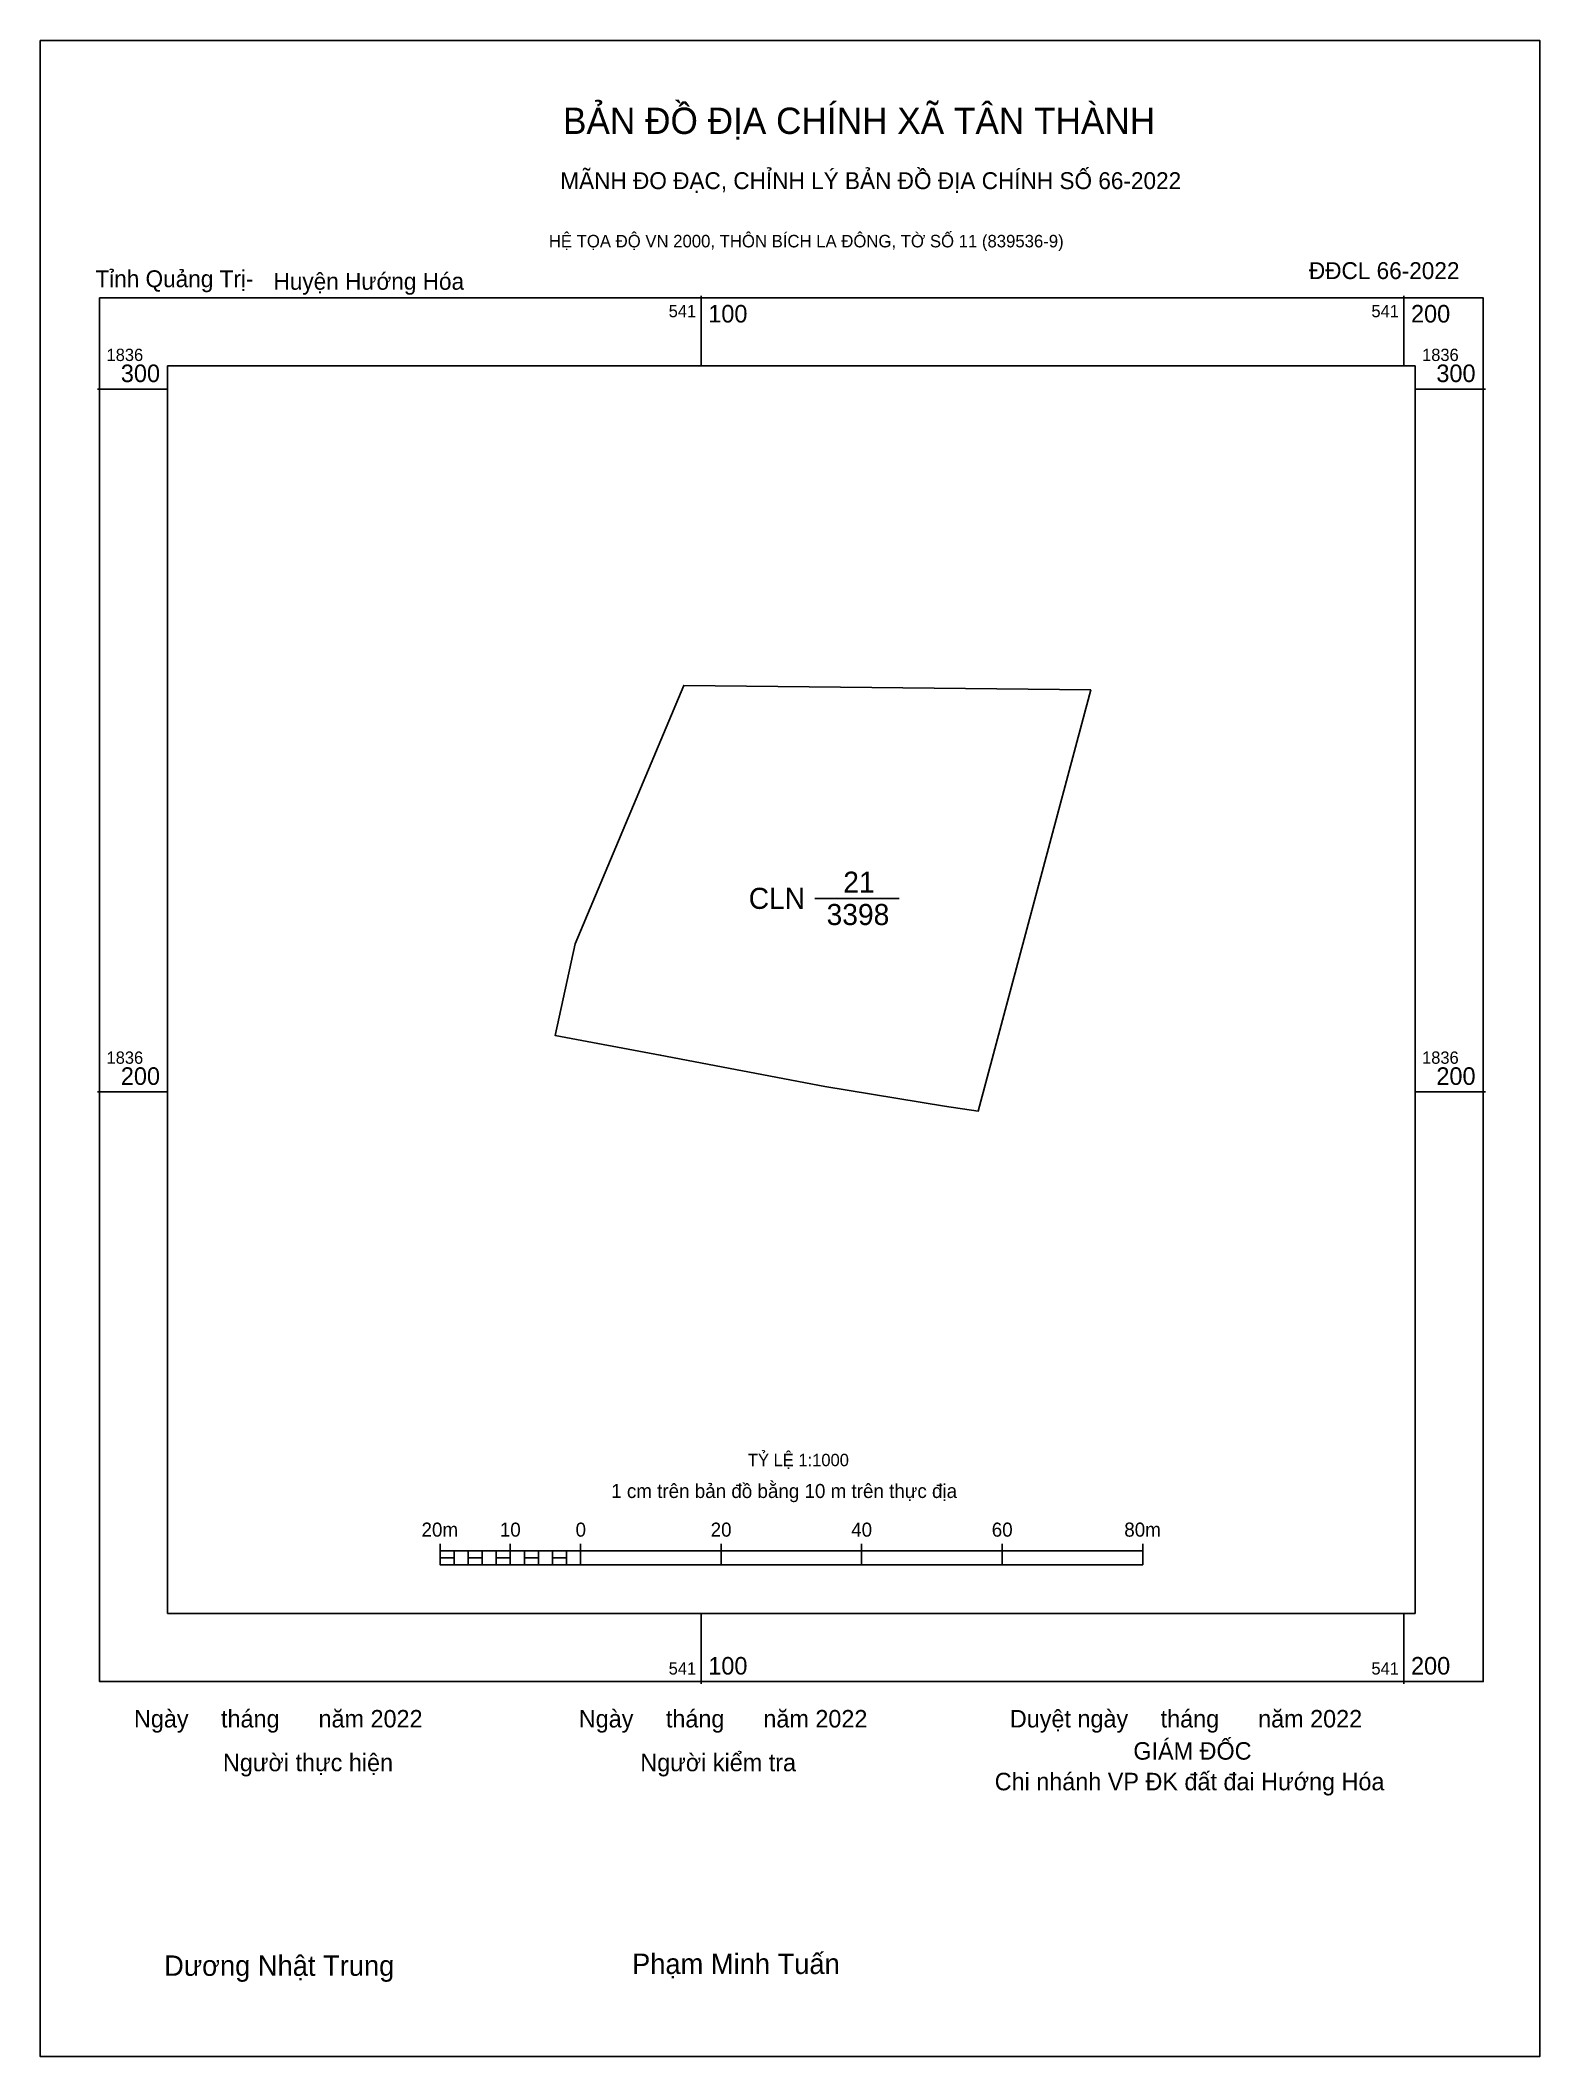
# Model space of a CAD drawing. Extents: x 541006 to 541219, y 1836063 to 1836350.
import ezdxf

# ---------------------------------------------------------------- set-up
doc = ezdxf.new("R2010")
doc.units = 0
for name, color, linetype in [('Level 10', 7, 'Continuous'), ('Level 13', 7, 'Continuous'), ('Level 15', 7, 'Continuous'), ('Level 27', 7, 'Continuous'), ('Level 54', 7, 'Continuous'), ('Level 6', 7, 'Continuous'), ('Level 62', 7, 'Continuous'), ('Level 63', 7, 'Continuous'), ('Level 9', 7, 'Continuous')]:
    doc.layers.add(name, color=color, linetype=linetype)

msp = doc.modelspace()

# ---------------------------------------------------------------- linework, layer by layer
at = {"layer": 'Level 10'}
msp.add_lwpolyline([(541082.07, 1836221.09), (541097.52, 1836257.83), (541155.43, 1836257.19), (541139.41, 1836197.26), (541134.63, 1836197.99), (541117.6, 1836200.79), (541094.16, 1836205.23), (541079.22, 1836208.02)], close=True, dxfattribs=at)
at = {"layer": 'Level 15'}
msp.add_lwpolyline([(541005.95, 1836349.63), (541219.31, 1836349.63), (541219.31, 1836062.72), (541005.95, 1836062.72)], close=True, dxfattribs=at)
at = {"layer": 'Level 27'}
for p, q in [((541097.52, 1836257.83), (541097.51, 1836257.83)), ((541097.52, 1836257.83), (541097.53, 1836257.83)), ((541082.07, 1836221.09), (541082.06, 1836221.09)), ((541079.22, 1836208.02), (541079.21, 1836208.02)), ((541139.41, 1836197.26), (541139.42, 1836197.26))]:
    msp.add_line(p, q, dxfattribs=at)
at = {"layer": 'Level 54'}
msp.add_line((541116.15, 1836227.54), (541128.15, 1836227.54), dxfattribs=at)
at = {"layer": 'Level 62'}
msp.add_lwpolyline([(541024.07, 1836303.29), (541201.58, 1836303.29), (541201.58, 1836125.78), (541024.07, 1836125.78)], close=True, dxfattribs=at)
at = {"layer": 'Level 63'}
for p, q in [((541100, 1836313.29), (541100, 1836303.29)), ((541200, 1836313.29), (541200, 1836303.29)), ((541014.07, 1836300), (541024.07, 1836300)), ((541201.58, 1836300), (541211.58, 1836300)), ((541014.07, 1836200), (541024.07, 1836200)), ((541201.58, 1836200), (541211.58, 1836200)), ((541062.83, 1836135.71), (541062.83, 1836132.71)), ((541072.83, 1836135.71), (541072.83, 1836132.71)), ((541082.83, 1836135.71), (541082.83, 1836132.71)), ((541102.83, 1836135.71), (541102.83, 1836132.71)), ((541122.83, 1836135.71), (541122.83, 1836132.71)), ((541142.83, 1836135.71), (541142.83, 1836132.71)), ((541162.83, 1836135.71), (541162.83, 1836132.71)), ((541062.83, 1836134.71), (541162.83, 1836134.71)), ((541062.83, 1836132.71), (541162.83, 1836132.71)), ((541064.83, 1836134.71), (541064.83, 1836132.71)), ((541066.83, 1836134.71), (541066.83, 1836132.71)), ((541068.83, 1836134.71), (541068.83, 1836132.71)), ((541070.83, 1836134.71), (541070.83, 1836132.71)), ((541072.83, 1836134.71), (541072.83, 1836132.71)), ((541074.83, 1836134.71), (541074.83, 1836132.71)), ((541076.83, 1836134.71), (541076.83, 1836132.71)), ((541078.83, 1836134.71), (541078.83, 1836132.71)), ((541080.83, 1836134.71), (541080.83, 1836132.71)), ((541082.83, 1836134.71), (541082.83, 1836132.71)), ((541100, 1836125.78), (541100, 1836115.78)), ((541200, 1836125.78), (541200, 1836115.78))]:
    msp.add_line(p, q, dxfattribs=at)
for points in [[(541014.38, 1836312.98), (541211.27, 1836312.98), (541211.27, 1836116.09), (541014.38, 1836116.09)], [(541062.83, 1836133.71), (541064.83, 1836133.71), (541064.83, 1836132.71), (541062.83, 1836132.71)], [(541062.83, 1836133.71), (541064.83, 1836133.71), (541064.83, 1836132.71), (541062.83, 1836132.71)], [(541066.83, 1836133.71), (541068.83, 1836133.71), (541068.83, 1836132.71), (541066.83, 1836132.71)], [(541070.83, 1836133.71), (541072.83, 1836133.71), (541072.83, 1836132.71), (541070.83, 1836132.71)], [(541074.83, 1836133.71), (541076.83, 1836133.71), (541076.83, 1836132.71), (541074.83, 1836132.71)], [(541078.83, 1836133.71), (541080.83, 1836133.71), (541080.83, 1836132.71), (541078.83, 1836132.71)]]:
    msp.add_lwpolyline(points, close=True, dxfattribs=at)

# ---------------------------------------------------------------- texts
at = {"layer": 'Level 13'}
for s, p in [('21', (541120.21, 1836228.34)), ('CLN', (541106.76, 1836226.04)), ('3398', (541117.84, 1836223.74))]:
    msp.add_text(s, height=3, dxfattribs=at).set_placement(p)
at = {"layer": 'Level 6'}
msp.add_text('TỶ LỆ 1:1000', height=1.7579, dxfattribs=at).set_placement((541106.64, 1836146.74))
at = {"layer": 'Level 63'}
for s, height, p in [('BẢN ĐỒ ĐỊA CHÍNH XÃ TÂN THÀNH', 3.7437, (541080.33, 1836336.31)), ('MÃNH ĐO ĐẠC, CHỈNH LÝ BẢN ĐỒ ĐỊA CHÍNH SỐ 66-2022', 2.4022, (541079.94, 1836328.46)), ('HỆ TỌA ĐỘ VN 2000, THÔN BÍCH LA ĐÔNG, TỜ SỐ 11 (839536-9)', 1.7782, (541078.31, 1836320.17)), ('541', 1.75, (541095.37, 1836310.23)), ('100', 2.5, (541101, 1836309.48)), ('541', 1.75, (541195.37, 1836310.23)), ('200', 2.5, (541201, 1836309.48)), ('1836', 1.75, (541015.38, 1836304)), ('1836', 1.75, (541202.58, 1836304)), ('300', 2.5, (541017.41, 1836301)), ('300', 2.5, (541204.61, 1836301)), ('1836', 1.75, (541015.38, 1836204)), ('1836', 1.75, (541202.58, 1836204)), ('200', 2.5, (541017.41, 1836201)), ('200', 2.5, (541204.61, 1836201)), ('1 cm trên bản đồ bằng 10 m trên thực địa', 2, (541087.19, 1836142.21)), ('20m', 2, (541060.2, 1836136.71)), ('10', 2, (541071.34, 1836136.71)), ('0', 2, (541082.12, 1836136.71)), ('20', 2, (541101.34, 1836136.71)), ('40', 2, (541121.34, 1836136.71)), ('60', 2, (541141.34, 1836136.71)), ('80m', 2, (541160.2, 1836136.71)), ('541', 1.75, (541095.37, 1836117.09)), ('100', 2.5, (541101, 1836117.09)), ('541', 1.75, (541195.37, 1836117.09)), ('200', 2.5, (541201, 1836117.09)), ('Ngày     tháng      năm 2022', 2.4883, (541019.28, 1836109.56)), ('Ngày     tháng      năm 2022', 2.4883, (541082.58, 1836109.56)), ('Duyệt ngày     tháng      năm 2022', 2.4883, (541143.92, 1836109.56)), ('GIÁM ĐỐC', 2.488, (541161.49, 1836104.98)), ('Người thực hiện', 2.4883, (541031.94, 1836103.33)), ('Người kiểm tra', 2.4883, (541091.33, 1836103.33)), ('Chi nhánh VP ĐK đất đai Hướng Hóa', 2.4883, (541141.76, 1836100.62)), ('Dương Nhật Trung', 2.9024, (541023.57, 1836074.22)), ('Phạm Minh Tuấn', 2.9024, (541090.16, 1836074.48))]:
    msp.add_text(s, height=height, dxfattribs=at).set_placement(p)
at = {"layer": 'Level 9'}
for s, p in [('Tỉnh Quảng Trị-', (541013.79, 1836314.5)), ('Huyện Hướng Hóa', (541039.14, 1836314.14)), ('ĐĐCL 66-2022', (541186.47, 1836315.66))]:
    msp.add_text(s, height=2.4022, dxfattribs=at).set_placement(p)

doc.saveas('drawing.dxf')
